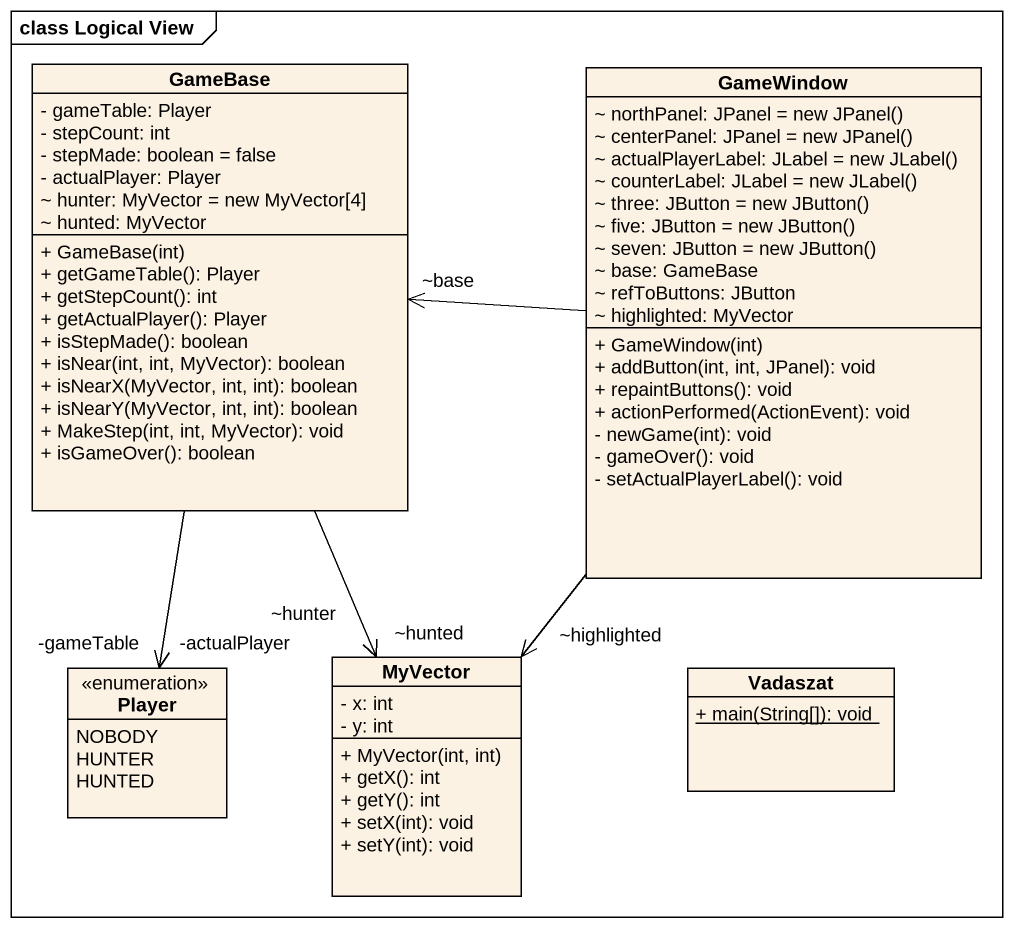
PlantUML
@startuml
mainframe class Logical View
hide circle
hide empty members
skinparam classAttributeIconSize 0
class GameBase {
  - gameTable: Player
  - stepCount: int
  - stepMade: boolean = false
  - actualPlayer: Player
  ~ hunter: MyVector = new MyVector[4]
  ~ hunted: MyVector
  + GameBase(int)
  + getGameTable(): Player
  + getStepCount(): int
  + getActualPlayer(): Player
  + isStepMade(): boolean
  + isNear(int, int, MyVector): boolean
  + isNearX(MyVector, int, int): boolean
  + isNearY(MyVector, int, int): boolean
  + MakeStep(int, int, MyVector): void
  + isGameOver(): boolean
}
class GameWindow {
  {field} ~ northPanel: JPanel = new JPanel()
  {field} ~ centerPanel: JPanel = new JPanel()
  {field} ~ actualPlayerLabel: JLabel = new JLabel()
  {field} ~ counterLabel: JLabel = new JLabel()
  {field} ~ three: JButton = new JButton()
  {field} ~ five: JButton = new JButton()
  {field} ~ seven: JButton = new JButton()
  ~ base: GameBase
  ~ refToButtons: JButton
  ~ highlighted: MyVector
  + GameWindow(int)
  + addButton(int, int, JPanel): void
  + repaintButtons(): void
  + actionPerformed(ActionEvent): void
  - newGame(int): void
  - gameOver(): void
  - setActualPlayerLabel(): void
}
enum Player {
  NOBODY
  HUNTER
  HUNTED
}
class MyVector {
  - x: int
  - y: int
  + MyVector(int, int)
  + getX(): int
  + getY(): int
  + setX(int): void
  + setY(int): void
}
class Vadaszat {
  {static} + main(String[]): void
}
GameBase --> "-actualPlayer" Player
GameBase --> "-gameTable" Player
GameBase --> "~hunted" MyVector
GameBase --> "~hunter" MyVector
GameWindow -left-> "~base" GameBase
GameWindow --> "~highlighted" MyVector
@enduml
